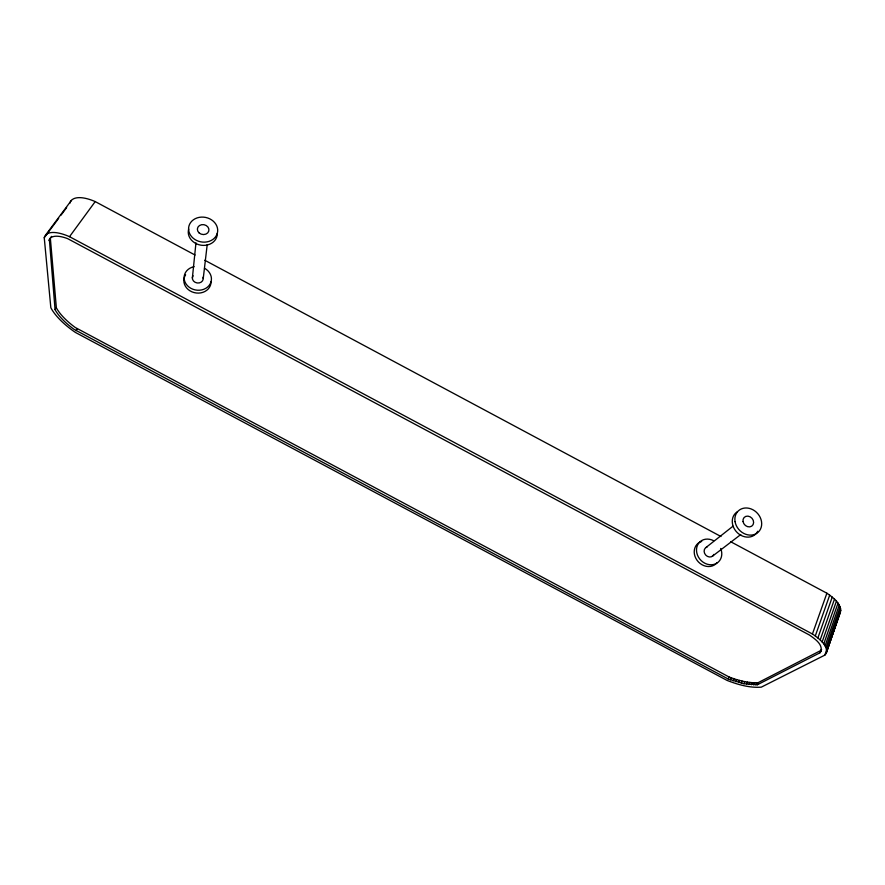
<?xml version="1.0" encoding="UTF-8"?>
<svg xmlns="http://www.w3.org/2000/svg" width="885" height="885" viewBox="0 0 885 885"><rect width="100%" height="100%" fill="white"/><g stroke="black" fill="none" stroke-linecap="round" stroke-linejoin="round"><path stroke-width="1.33" d="M192.355 278.089L195.961 242.866M203.24 278.476L207.201 244.691M58.642 218.352L44.25 237.733L50.832 307.692A41.949 15.355 33.8 0 0 75.38 332.417L727.039 680.399C737.891 684.614 749.518 688.021 761.277 687.158L824.864 655.11L826.457 652.51L840.75 610.462C840.219 602.541 832.829 597.386 826.889 593.216L730.711 541.742M826.457 652.51L840.75 610.462M826.69 650.995L826.004 647.599L840.142 606.955M826.535 649.347L840.639 608.758M824.864 655.11L826.667 649.911M832.542 633.007L838.858 614.798M825.838 653.893L840.484 612.055M819.986 652.776L821.523 649.557L819.986 652.776L757.416 684.736L743.997 683.729L728.222 679.005L74.052 329.342A36.938 13.518 33.8 0 1 55.81 310.945L55.058 309.595L49.372 239.392A31.882 12.49 35 0 1 67.691 238.662L809.487 635.054C814.654 638.782 823.393 644.346 820.727 651.836M826.004 647.599L823.813 643.849L838.029 603.116M825.097 645.762L839.268 605.063M823.813 643.849L820.196 639.899L834.5 599.112M822.176 641.879L836.436 601.125M820.196 639.899L815.295 635.939L829.699 595.14M817.895 637.908L832.243 597.109M815.295 635.939L812.43 634.003L826.889 593.216M755.856 684.846L756.62 682.755L758.179 682.645L820.771 650.508M757.416 684.736L758.179 682.645M751.453 684.758L752.228 682.678L756.62 682.755M753.721 684.868L754.485 682.778M746.575 684.193L747.349 682.125L752.228 682.678M749.064 684.536L749.838 682.457M741.353 683.165L742.117 681.096L747.349 682.125M743.997 683.729L744.772 681.66M48.952 240.521L50.81 237.445A31.849 12.523 35 0 1 51.573 236.383M735.911 681.693L736.685 679.636L742.117 681.096M738.643 682.479L739.417 680.421M730.39 679.846L731.165 677.788L736.685 679.636M733.145 680.819L733.919 678.762M728.222 679.005L728.997 676.948L75.325 327.527A36.904 13.563 33.8 0 1 57.105 309.13L56.352 307.77L50.39 238.574M75.966 330.68L77.227 328.866M55.058 309.595L56.352 307.77M44.25 237.733A37.38 14.636 35 0 1 69.517 236.682L95.215 201.592L195.043 255.024M45.655 235.012L71.342 200.452M61.043 215.132L66.641 207.599M705.987 547.494L733.001 526.199M712.336 556.3L740.778 534.54M728.997 676.948L731.165 677.788M204.778 260.245L720.976 536.52M69.517 236.682L812.43 634.003M69.838 203.296A36.827 15.366 35.6 0 1 95.215 201.592M713.863 554.408A5.443 4.679 48 0 1 705.699 555.05A5.443 4.679 48 0 1 707.115 546.963M717.038 562.672A13.607 11.726 48.1 0 1 697.026 560.26A13.607 11.726 48.1 0 1 701.728 541.399M757.737 531.254A14.514 12.29 47.2 0 1 737.437 532.792A14.514 12.29 47.2 0 1 737.139 511.884M720.678 548.457A13.662 11.759 48 0 1 711.153 564.785A13.662 11.759 48 0 1 696.561 548.733A13.662 11.759 48 0 1 713.664 540.746M203.03 277.248A5.465 4.724 10.2 0 1 197.145 282.968A5.465 4.724 10.2 0 1 193.052 275.744M211.072 281.651A13.673 11.826 10.2 0 1 194.058 292.57A13.673 11.826 10.2 0 1 185.607 274.826M217.267 233.419A14.647 12.445 11.2 0 1 192.996 238.065A14.647 12.445 11.2 0 1 199.125 217.378A14.647 12.445 11.2 0 1 217.267 233.419A14.591 12.401 11.2 0 1 201.039 245.2A14.591 12.401 11.2 0 1 188.715 229.027M204.479 268.255A13.729 11.859 10.2 0 1 207.532 287.105A13.729 11.859 10.2 0 1 185.983 283.842A13.729 11.859 10.2 0 1 194.125 266.684M743.035 521.53A5.797 4.912 47.1 0 0 751.708 526.166A5.797 4.912 47.1 0 0 750.137 516.807A5.797 4.912 47.1 0 0 743.035 521.53M735.059 521.652A14.569 12.335 47.1 0 0 756.896 533.246A14.569 12.335 47.1 0 0 752.869 509.727A14.569 12.335 47.1 0 0 735.059 521.652M199.114 232.932A5.83 4.956 11.2 0 0 208.772 231.107A5.83 4.956 11.2 0 0 201.581 224.702A5.83 4.956 11.2 0 0 199.114 232.932"/></g></svg>
